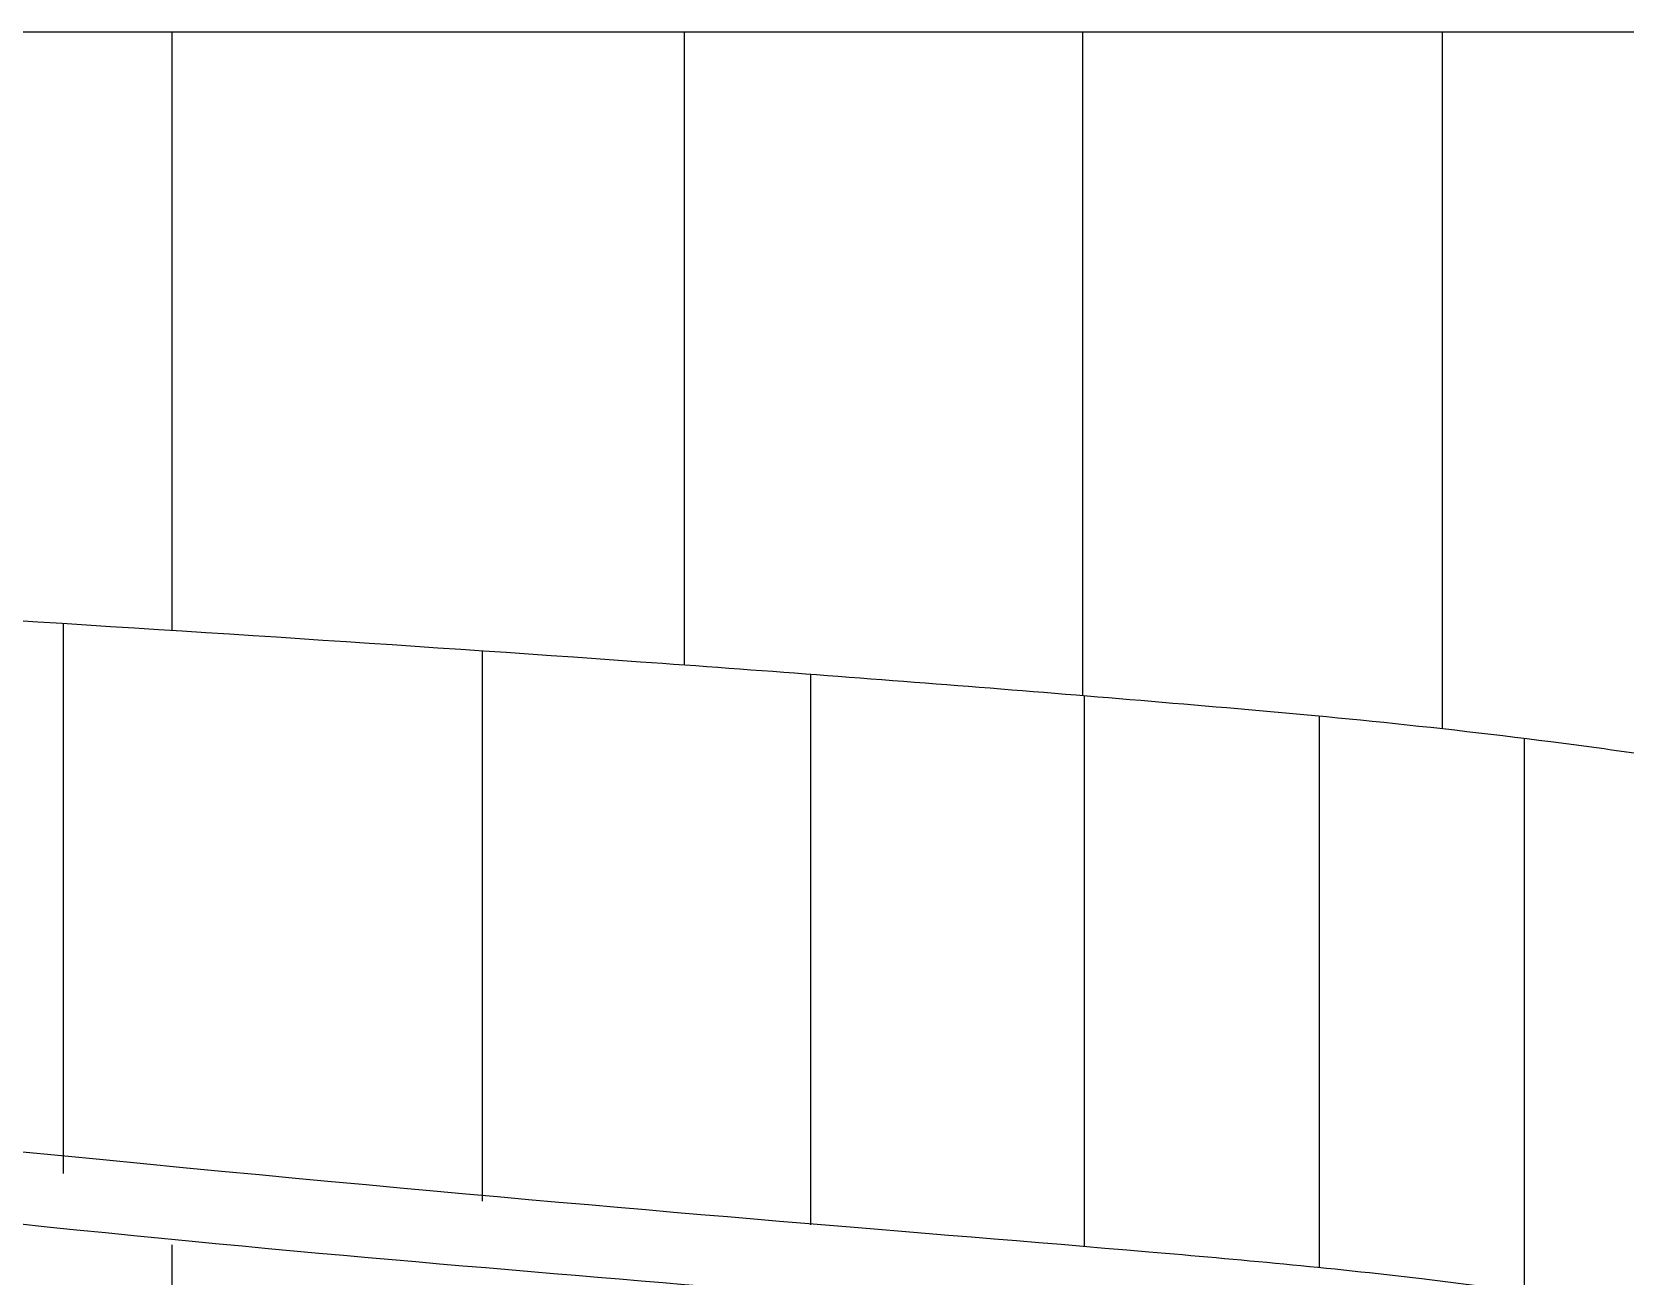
# Model space of a CAD drawing. Extents: x 115 to 1469, y 94 to 338.
# Drawn here: x 255.935 to 259.418, y 247.186 to 249.907 of the extents above; entities that cross this region are included whole.
import ezdxf

# ---------------------------------------------------------------- set-up
doc = ezdxf.new("R2010")
doc.units = 0
doc.layers.add('1', color=7, linetype='CONTINUOUS')

msp = doc.modelspace()

# ---------------------------------------------------------------- linework, layer by layer
at = {"layer": '1', "color": 1}
msp.add_line((252.6595, 249.9067), (263.6606, 249.9067), dxfattribs=at)
at = {"layer": '1', "color": 253}
for p, q in [((256.2411, 249.9067), (256.2411, 248.5974)), ((257.3606, 249.9067), (257.3606, 248.5218)), ((258.232, 249.9067), (258.232, 248.4548)), ((259.0177, 249.9067), (259.0177, 248.3825)), ((256.0032, 248.6125), (256.0032, 247.4101)), ((256.919, 248.5527), (256.919, 247.3499)), ((257.6373, 248.5014), (257.6373, 247.298)), ((258.2353, 248.4545), (258.2353, 247.2504)), ((258.7487, 248.41), (258.7487, 247.2043)), ((259.1974, 248.3613), (259.1974, 247.1512)), ((256.2411, 247.2541), (256.2411, 246.9317))]:
    msp.add_line(p, q, dxfattribs=at)
at = {"layer": '1', "color": 5}
for points, knots in [([(262.1486, 247.7019), (262.0746, 247.7427), (262.0242, 247.7578), (261.8661, 247.804), (261.7656, 247.8312), (261.5818, 247.881), (261.4946, 247.9044), (261.246, 247.97), (261.0973, 248.0081), (260.6926, 248.108), (260.4768, 248.1559), (260.0874, 248.233), (259.9206, 248.2594), (259.688, 248.2939), (259.6058, 248.3058), (259.4326, 248.3303), (259.3446, 248.3424), (259.1155, 248.372), (258.9735, 248.3879), (258.7058, 248.4145), (258.5779, 248.4256), (258.3277, 248.4469), (258.2025, 248.4573), (257.8254, 248.4875), (257.572, 248.5067), (256.7969, 248.5622), (256.2603, 248.5968), (254.822, 248.6854), (253.8676, 248.7407), (252.7328, 248.8102)], [4.084825, 4.084825, 4.084825, 4.084825, 4.124981, 4.124981, 4.213272, 4.213272, 4.301563, 4.301563, 4.478146, 4.478146, 4.83131, 4.83131, 5.220657, 5.220657, 5.458053, 5.458053, 5.695449, 5.695449, 6.070274, 6.070274, 6.445098, 6.445098, 6.819923, 6.819923, 7.569572, 7.569572, 9.068871, 9.068871, 11.275991, 11.275991, 11.275991, 11.275991]), ([(261.4496, 246.1572), (261.4507, 246.1611), (262.6827, 246.3275), (260.4485, 246.9657), (259.7296, 247.0763), (258.9438, 247.1883), (257.5562, 247.3129), (256.3276, 247.3916), (252.6595, 247.8058)], [3.628079, 3.628079, 3.628079, 3.628079, 3.707255, 4.197386, 5.286461, 5.820726, 6.419178, 9.523557, 9.523557, 9.523557, 9.523557]), ([(260.5756, 246.0739), (260.5767, 246.0779), (261.8087, 246.2443), (259.5801, 246.759), (258.8556, 246.9931), (258.0698, 247.1051), (256.7015, 247.2279), (255.4928, 247.3058), (252.6595, 247.7198)], [3.628079, 3.628079, 3.628079, 3.628079, 3.707255, 4.197386, 5.286461, 5.820726, 6.419178, 9.464512, 9.464512, 9.464512, 9.464512])]:
    msp.add_open_spline(points, degree=3, knots=knots, dxfattribs=at)

doc.saveas('drawing.dxf')
